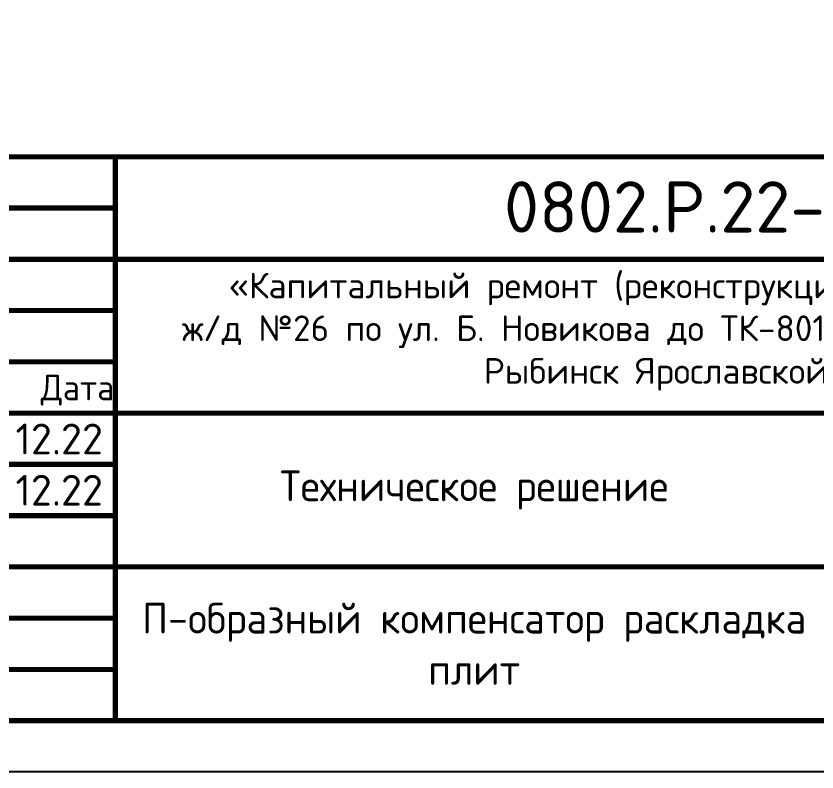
# Model space of a CAD drawing. Header units: millimetres. Extents: x 1601 to 15402, y -324 to 12625.
# Drawn here: x 12367.1 to 12445.2, y 318.2 to 392 of the extents above; entities that cross this region are included whole.
import ezdxf
from ezdxf.enums import TextEntityAlignment as Align

# ---------------------------------------------------------------- set-up
doc = ezdxf.new("R2010")
doc.units = ezdxf.units.MM
doc.layers.add('Размерный', color=4, linetype='Continuous', lineweight=30)
doc.styles.add('-ISOCPEUR-', font='isocpeur.TTF')
doc.styles.add('GOST', font='GOST Common.ttf')

msp = doc.modelspace()

# ---------------------------------------------------------------- linework, layer by layer
msp.add_line((15402.2532, 318.2356), (5591.2496, 318.2356))
msp.add_lwpolyline([(11907.801, 738.2356), (12501.801, 738.2356), (12501.801, 318.2356), (11907.801, 318.2356)], close=True)
at = {"const_width": 0.5}
msp.add_lwpolyline([(11927.801, 733.2356), (12496.801, 733.2356), (12496.801, 323.2356), (11927.801, 323.2356)], close=True, dxfattribs=at)
for points in [[(12311.801, 323.2356), (12311.801, 378.2356), (12496.801, 378.2356)], [(12376.801, 378.2356), (12376.801, 323.2356)], [(12311.801, 373.2356), (12376.801, 373.2356)], [(12311.801, 368.2356), (12376.801, 368.2356)], [(12376.801, 368.2356), (12496.801, 368.2356)], [(12311.801, 363.2356), (12376.801, 363.2356)], [(12311.801, 358.2356), (12376.801, 358.2356)], [(12311.801, 353.2356), (12496.801, 353.2356)], [(12311.801, 348.2356), (12376.801, 348.2356)], [(12311.801, 343.2356), (12376.801, 343.2356)], [(12311.801, 338.2356), (12376.801, 338.2356)], [(12376.801, 338.2356), (12496.801, 338.2356)], [(12311.801, 333.2356), (12376.801, 333.2356)], [(12311.801, 328.2356), (12376.801, 328.2356)]]:
    msp.add_lwpolyline(points, dxfattribs=at)

# ---------------------------------------------------------------- texts
at = {"style": 'GOST'}
msp.add_text('Дата', height=2.5, dxfattribs=at).set_placement((12373.1091, 355.7356), align=Align.MIDDLE_CENTER)
for s, insert, char_height, width, attachment_point, style in [('\\pi5.49715;{\\C7;«Капитальный ремонт (реконструкция) тепловых сетей от УП у \\P\\pi0.95192;ж/д №26 по ул. Б. Новикова до ТК-8018 ул. Расплетина, д 7 в ГО г. \\P\\pi30.38942;Рыбинск Ярославской области».}', (12382.3506, 366.9324), 2.5, 110.528844, 1, '-ISOCPEUR-'), ('Техническое решение', (12411.801, 345.7356), 3, 70, 5, 'GOST'), ('П-образный компенсатор раскладка плит', (12411.801, 330.7356), 3, 70, 5, 'GOST')]:
    msp.add_mtext(s, dxfattribs=dict(insert=insert, char_height=char_height, width=width, attachment_point=attachment_point, style=style))
at = {"layer": 'Размерный', "color": 0, "style": '-ISOCPEUR-'}
for p in [(12367.0557, 349.2129), (12367.0557, 344.2129)]:
    msp.add_text('12.22', height=3, dxfattribs=at).set_placement(p)
at = {"layer": 'Размерный', "color": 7, "lineweight": 30, "insert": (12339.2014, 375.8458), "char_height": 5, "width": 185, "attachment_point": 1, "style": '-ISOCPEUR-'}
msp.add_mtext('\\pi65.5,l10;0802.Р.22-АС.4', dxfattribs=at)

doc.saveas('drawing.dxf')
